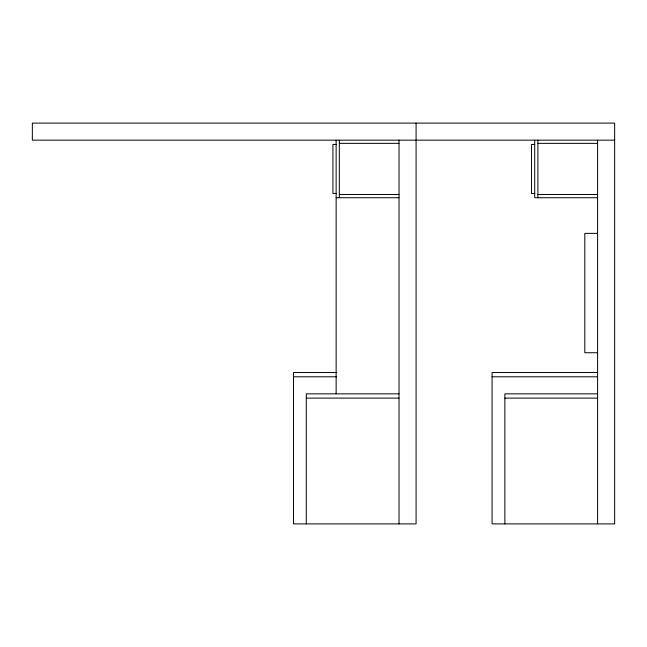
<?xml version="1.0" encoding="UTF-8"?>
<svg xmlns="http://www.w3.org/2000/svg" width="647" height="647" viewBox="0 0 647 647"><rect width="100%" height="100%" fill="white"/><g stroke="black" fill="none" stroke-linecap="round" stroke-linejoin="round"><path stroke-width="0.97" d="M614.65 140.164L32.35 140.164L32.35 123.108L614.65 123.108L614.65 523.892L492.068 523.892L492.068 372.535L597.593 372.535M339.327 143.359L399.021 143.359M537.908 143.359L597.593 143.359M336.133 144.427L332.938 144.427L332.938 193.461L336.133 193.461M534.705 144.427L531.51 144.427L531.51 193.461L534.705 193.461M339.327 194.529L399.021 194.529M537.908 194.529L597.593 194.529M336.133 197.723L399.021 197.723M597.593 197.723L534.705 197.723L534.705 140.164M597.593 233.365L584.807 233.365L584.807 352.744L597.593 352.744M336.715 372.535L293.495 372.535L293.495 523.892L416.078 523.892L416.078 123.108M293.495 376.797L336.715 376.797M492.068 376.797L597.593 376.797M399.021 393.853L306.29 393.853L306.29 523.892M597.593 393.853L504.862 393.853L504.862 523.892M306.29 398.115L399.021 398.115M504.862 398.115L597.593 398.115M597.593 140.164L597.593 523.892M537.908 140.164L537.908 197.723M399.021 140.164L399.021 523.892M339.327 140.164L339.327 197.723M336.133 140.164L336.133 393.853"/></g></svg>
